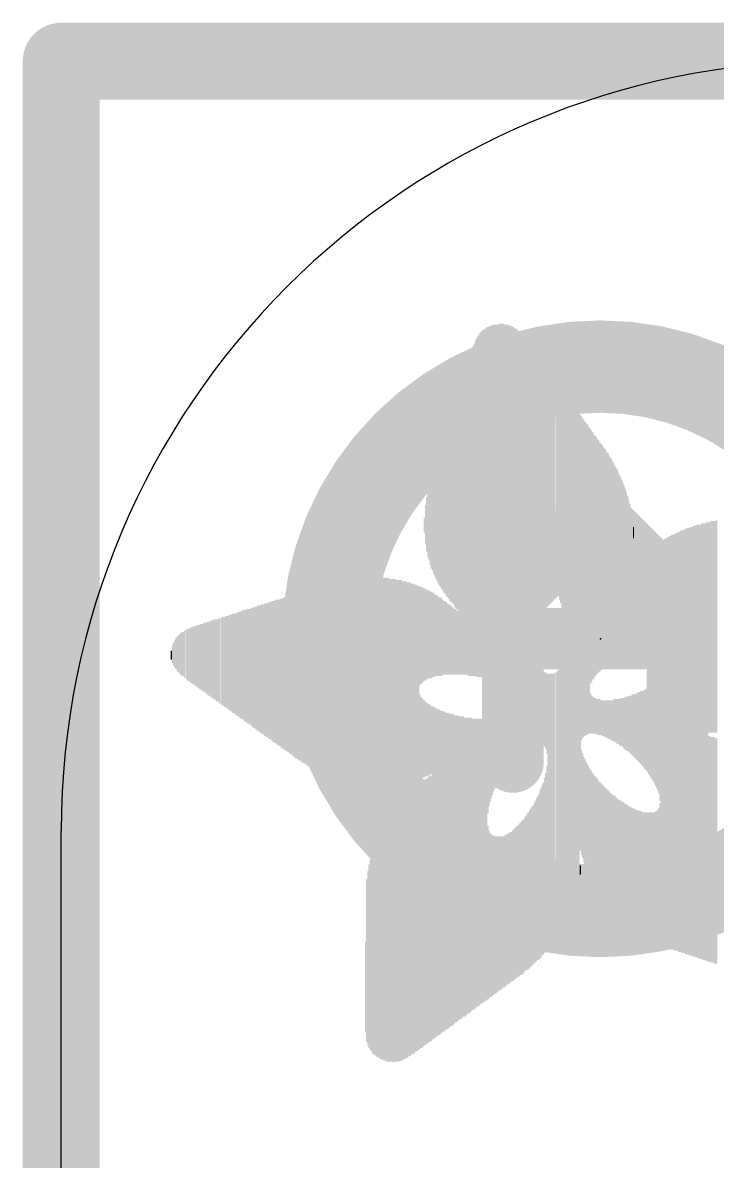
# Model space of a CAD drawing. Extents: x -0.1 to 10.3, y -0.1 to 15.4.
# Drawn here: x -0.127 to 2.163, y 11.612 to 15.367 of the extents above; entities that cross this region are included whole.
import ezdxf

# ---------------------------------------------------------------- set-up
doc = ezdxf.new("R2010")
doc.units = 0
for name, color, linetype in [('1', 12, 'CONTINUOUS'), ('16', 132, 'CONTINUOUS'), ('20', 53, 'CONTINUOUS'), ('21', 40, 'CONTINUOUS'), ('22', 6, 'CONTINUOUS'), ('24', 53, 'CONTINUOUS')]:
    doc.layers.add(name, color=color, linetype=linetype)

# ---------------------------------------------------------------- blocks, each defined once
blk = doc.blocks.new('RECT')
blk.add_solid([(-0.5, -0.5), (0.5, -0.5), (-0.5, 0.5), (0.5, 0.5)])

msp = doc.modelspace()

# ---------------------------------------------------------------- linework, layer by layer
at = {"layer": '1', "const_width": 0.254}
for points in [[(0, 0), (0, 15.24)], [(0, 15.24), (10.16, 15.24)]]:
    msp.add_lwpolyline(points, dxfattribs=at)
at = {"layer": '1', "const_width": 0.127}
for points in [[(0.0635, 15.24, 1), (-0.0635, 15.24)], [(0, 15.3035, 1), (0, 15.1765)]]:
    msp.add_lwpolyline(points, format="xyb", dxfattribs=at)
at = {"layer": '16', "const_width": 0.254}
for points in [[(0, 0), (0, 15.24)], [(0, 15.24), (10.16, 15.24)]]:
    msp.add_lwpolyline(points, dxfattribs=at)
at = {"layer": '16', "const_width": 0.127}
for points in [[(0.0635, 15.24, 1), (-0.0635, 15.24)], [(0, 15.3035, 1), (0, 15.1765)]]:
    msp.add_lwpolyline(points, format="xyb", dxfattribs=at)
at = {"layer": '20'}
msp.add_line((0, 0), (0, 12.7), dxfattribs=at)
msp.add_arc((2.54, 12.7), 2.54, 90, 180, dxfattribs=at)
at = {"layer": '22'}
for points, const_width in [([(1.778, 12.437, 1), (1.778, 14.233, 1), (1.778, 12.437)], 0.3048), ([(1.7968, 13.778, 1), (1.7249, 13.7062)], 0.1016), ([(1.7968, 13.7062, 1), (1.7249, 13.778)], 0.1016), ([(1.5405, 13.4709, 1), (1.4389, 13.4709)], 0.1016), ([(1.4538, 13.5068, 1), (1.5256, 13.435)], 0.1016), ([(2.0828, 13.4709, 1), (1.9812, 13.4709)], 0.1016), ([(1.9961, 13.435, 1), (2.0679, 13.5068)], 0.1016), ([(1.4897, 13.3861, 1), (1.4897, 13.2845)], 0.1016), ([(2.032, 13.2845, 1), (2.032, 13.3861)], 0.1016), ([(1.4389, 12.9286, 1), (1.5405, 12.9286)], 0.1016), ([(1.9812, 12.9286, 1), (2.0828, 12.9286)], 0.1016)]:
    msp.add_lwpolyline(points, format="xyb", dxfattribs=dict(at, const_width=const_width))
at = {"layer": '22', "const_width": 0.2032}
for points in [[(1.7608, 13.7421), (1.4897, 13.4709)], [(2.032, 13.4709), (1.7608, 13.7421)], [(1.4897, 13.4709), (1.4897, 12.9286)], [(2.032, 12.9286), (2.032, 13.4709)], [(2.032, 13.3353), (1.4897, 13.3353)]]:
    msp.add_lwpolyline(points, dxfattribs=at)
at = {"layer": '24'}
msp.add_point((1.778, 13.335), dxfattribs=at)

# ---------------------------------------------------------------- block references
at = {"layer": '21', "rotation": 90}
for p, xscale, yscale in [((1.3843, 13.7782), 1.1392, 0.0038), ((1.3881, 13.7782), 1.1468, 0.0038), ((1.3919, 13.7801), 1.1506, 0.0038), ((1.3957, 13.7801), 1.1506, 0.0038), ((1.3995, 13.782), 1.1545, 0.0038), ((1.4034, 13.782), 1.1621, 0.0039), ((1.4072, 13.782), 1.1621, 0.0038), ((1.411, 13.784), 1.1659, 0.0038), ((1.4148, 13.784), 1.1659, 0.0038), ((1.4186, 13.782), 1.1697, 0.0038), ((1.4224, 13.784), 1.1735, 0.0038), ((1.4262, 13.784), 1.1735, 0.0038), ((1.43, 13.782), 1.1773, 0.0038), ((1.4338, 13.782), 1.1773, 0.0038), ((1.4376, 13.7802), 1.1811, 0.0038), ((1.4415, 13.7802), 1.1811, 0.0039), ((1.4453, 13.782), 1.1849, 0.0038), ((1.4491, 13.7802), 1.1887, 0.0038), ((1.4529, 13.7802), 1.1887, 0.0038), ((1.4567, 13.7782), 1.1925, 0.0038), ((1.4605, 13.7782), 1.1925, 0.0038), ((1.4643, 13.7744), 1.1925, 0.0038), ((1.4681, 13.7744), 1.1925, 0.0038), ((1.4719, 13.7725), 1.1964, 0.0038), ((1.4757, 13.7725), 1.1964, 0.0038), ((1.4796, 13.7687), 1.1964, 0.0039), ((1.4834, 13.7668), 1.2002, 0.0038), ((1.4872, 13.7668), 1.2002, 0.0038), ((1.491, 13.763), 1.2002, 0.0038), ((1.4948, 13.7592), 1.2002, 0.0038), ((1.4986, 13.7573), 1.204, 0.0038), ((1.5024, 13.7535), 1.2039, 0.0038), ((1.5062, 13.7497), 1.2039, 0.0038), ((1.51, 13.7459), 1.2039, 0.0038), ((1.3653, 13.7649), 1.1049, 0.0039), ((1.3691, 13.7668), 1.1164, 0.0038), ((1.3729, 13.7706), 1.124, 0.0038), ((1.3767, 13.7725), 1.1278, 0.0038), ((1.3805, 13.7763), 1.1354, 0.0038), ((1.5138, 13.7401), 1.2078, 0.0038), ((1.5177, 13.6544), 1.3716, 0.0039), ((1.5215, 13.9116), 0.8496, 0.0038), ((1.5253, 13.9192), 0.8268, 0.0038), ((1.5291, 13.9211), 0.8078, 0.0038), ((1.5329, 13.923), 0.7963, 0.0038), ((1.5367, 13.9249), 0.7848, 0.0038), ((1.5405, 13.9249), 0.7696, 0.0038), ((1.35, 13.7439), 1.063, 0.0038), ((1.3538, 13.7497), 1.0745, 0.0038), ((1.3576, 13.7553), 1.0859, 0.0038), ((1.3614, 13.7591), 1.0935, 0.0038), ((1.5443, 13.9249), 0.762, 0.0038), ((1.5481, 13.9249), 0.7544, 0.0038), ((1.5519, 13.923), 0.743, 0.0038), ((1.5557, 13.923), 0.7354, 0.0039), ((1.5596, 13.9211), 0.7316, 0.0038), ((1.5634, 13.9173), 0.7239, 0.0038), ((1.5672, 13.9154), 0.7201, 0.0038), ((1.3386, 13.7268), 1.021, 0.0038), ((1.3424, 13.7306), 1.0364, 0.0038), ((1.3462, 13.7363), 1.0478, 0.0038), ((1.571, 13.9116), 0.7125, 0.0038), ((1.5748, 13.9097), 0.7087, 0.0038), ((1.5786, 13.9078), 0.7049, 0.0038), ((1.5824, 13.904), 0.6973, 0.0038), ((1.5862, 13.9002), 0.6973, 0.0038), ((1.59, 13.8944), 0.6934, 0.0038), ((1.5938, 13.8925), 0.6896, 0.0039), ((1.5977, 13.8887), 0.6896, 0.0038), ((1.3272, 13.7096), 0.9867, 0.0039), ((1.331, 13.7154), 0.9982, 0.0038), ((1.3348, 13.7211), 1.0096, 0.0038), ((1.6015, 13.883), 0.6858, 0.0038), ((1.6053, 13.8792), 0.6858, 0.0038), ((1.6091, 13.8735), 0.682, 0.0038), ((1.6129, 13.8678), 0.6858, 0.0038), ((1.6167, 13.864), 0.6858, 0.0038), ((1.6205, 13.8563), 0.6858, 0.0038), ((1.6243, 13.8506), 0.6896, 0.0038), ((1.3157, 13.6906), 0.9486, 0.0038), ((1.3195, 13.6982), 0.9639, 0.0038), ((1.3233, 13.704), 0.9753, 0.0038), ((1.6281, 13.8468), 0.6896, 0.0038), ((1.632, 13.8373), 0.6934, 0.0039), ((1.6358, 13.8316), 0.6972, 0.0038), ((1.6396, 13.8239), 0.6973, 0.0038), ((1.6434, 13.8163), 0.7049, 0.0038), ((1.6472, 13.8087), 0.7124, 0.0038), ((1.3043, 13.782), 0.6973, 0.0038), ((1.3081, 13.7858), 0.7125, 0.0038), ((1.3119, 13.6849), 0.9372, 0.0038), ((1.651, 13.7973), 0.7201, 0.0038), ((1.6548, 13.7878), 0.7315, 0.0038), ((1.6586, 13.7744), 0.743, 0.0038), ((1.6624, 13.7573), 0.7696, 0.0038), ((1.6662, 13.2677), 1.7412, 0.0038), ((1.6701, 13.2677), 1.726, 0.0039), ((1.6739, 13.2696), 1.7145, 0.0038), ((1.6777, 13.2715), 1.703, 0.0038), ((1.2929, 13.7726), 0.6477, 0.0038), ((1.2967, 13.7744), 0.6668, 0.0038), ((1.3005, 13.7782), 0.682, 0.0038), ((1.6815, 13.2715), 1.6878, 0.0038), ((1.6853, 13.2734), 1.6764, 0.0038), ((1.6891, 13.2753), 1.6574, 0.0038), ((1.6929, 13.2792), 1.6421, 0.0038), ((1.6967, 13.283), 1.6269, 0.0038), ((1.7005, 13.2848), 1.6078, 0.0038), ((1.7043, 13.2906), 1.5887, 0.0038), ((1.2776, 13.7573), 0.5791, 0.0038), ((1.2814, 13.7592), 0.5982, 0.0038), ((1.2852, 13.763), 0.6134, 0.0038), ((1.2891, 13.7668), 0.6286, 0.0039), ((1.7082, 13.2963), 1.5621, 0.0039), ((1.712, 13.3553), 1.4364, 0.0038), ((1.7158, 13.5344), 1.0706, 0.0038), ((1.7196, 13.5344), 1.0554, 0.0038), ((1.7234, 13.5344), 1.0478, 0.0038), ((1.7272, 13.5325), 1.0363, 0.0038), ((1.731, 13.5325), 1.0287, 0.0038), ((1.2662, 13.7477), 0.5295, 0.0038), ((1.27, 13.7497), 0.5487, 0.0038), ((1.2738, 13.7535), 0.5639, 0.0038), ((1.7348, 13.5305), 1.0249, 0.0038), ((1.7386, 13.5287), 1.0135, 0.0038), ((1.7424, 13.5267), 1.0097, 0.0038), ((1.7463, 13.6068), 0.842, 0.0039), ((1.7501, 13.6068), 0.8268, 0.0038), ((1.7539, 13.6087), 0.8154, 0.0038), ((1.7577, 13.6067), 0.8039, 0.0038), ((1.2548, 13.7363), 0.4762, 0.0038), ((1.2586, 13.7401), 0.4915, 0.0038), ((1.2624, 13.7421), 0.5105, 0.0038), ((1.7615, 13.6087), 0.7925, 0.0038), ((1.7653, 13.6087), 0.7848, 0.0038), ((1.7691, 13.6068), 0.7734, 0.0038), ((1.7729, 13.6068), 0.7658, 0.0038), ((1.7767, 13.6049), 0.7544, 0.0038), ((1.7805, 13.6049), 0.7468, 0.0038), ((1.7844, 13.6049), 0.7391, 0.0039), ((1.2433, 13.7287), 0.423, 0.0038), ((1.2471, 13.7306), 0.442, 0.0038), ((1.251, 13.7344), 0.4572, 0.0039), ((1.7882, 13.6029), 0.7277, 0.0038), ((1.792, 13.6029), 0.7201, 0.0038), ((1.7958, 13.6029), 0.7125, 0.0038), ((1.7996, 13.6011), 0.7011, 0.0038), ((1.8034, 13.6011), 0.6934, 0.0038), ((1.8072, 13.5973), 0.6858, 0.0038), ((1.811, 13.5953), 0.6743, 0.0038), ((1.2319, 13.7211), 0.362, 0.0038), ((1.2357, 13.7249), 0.3848, 0.0038), ((1.2395, 13.7268), 0.4038, 0.0038), ((1.8148, 13.5953), 0.6667, 0.0038), ((1.8186, 13.5935), 0.6553, 0.0038), ((1.8225, 13.5897), 0.6477, 0.0039), ((1.8263, 13.5877), 0.6363, 0.0038), ((1.8301, 13.5858), 0.6248, 0.0038), ((1.2205, 13.7173), 0.301, 0.0038), ((1.2243, 13.7192), 0.32, 0.0038), ((1.2281, 13.7192), 0.3429, 0.0038), ((1.8339, 13.5839), 0.621, 0.0038), ((1.8377, 13.5801), 0.6058, 0.0038), ((1.8415, 13.5763), 0.5982, 0.0038), ((1.8453, 13.5744), 0.5868, 0.0038), ((1.8491, 13.6887), 0.3429, 0.0038), ((1.209, 13.7134), 0.2171, 0.0038), ((1.2128, 13.7172), 0.2477, 0.0039), ((1.2167, 13.7172), 0.2781, 0.0038), ((1.8529, 13.6887), 0.32, 0.0038), ((1.8567, 13.6906), 0.301, 0.0038), ((1.8606, 13.6887), 0.282, 0.0039), ((1.2052, 13.7134), 0.1791, 0.0038), ((1.8644, 13.6887), 0.259, 0.0038), ((1.8682, 13.6887), 0.2362, 0.0038), ((1.872, 13.6887), 0.2134, 0.0038), ((1.2014, 13.7116), 0.1295, 0.0038), ((1.8758, 13.6887), 0.1828, 0.0038), ((1.8796, 13.6868), 0.1486, 0.0038), ((1.1976, 13.7096), 0.0495, 0.0038), ((1.8834, 13.6867), 0.1105, 0.0038), ((2.0853, 12.9972), 1.4211, 0.0038), ((2.0892, 12.9972), 1.4211, 0.0039), ((2.093, 12.9953), 1.4249, 0.0038), ((2.0968, 12.9972), 1.4288, 0.0038), ((2.1006, 12.9972), 1.4288, 0.0038), ((2.1044, 13.3687), 0.6858, 0.0038), ((2.1082, 13.3687), 0.6858, 0.0038), ((2.112, 13.3706), 0.6896, 0.0038), ((2.1158, 13.3706), 0.6896, 0.0038), ((2.1196, 13.3706), 0.6896, 0.0038), ((2.1234, 13.3706), 0.6896, 0.0038), ((2.1273, 13.3725), 0.6934, 0.0039), ((2.1311, 13.3725), 0.6934, 0.0038), ((2.1349, 13.3725), 0.6934, 0.0038), ((2.1387, 13.3725), 0.6934, 0.0038), ((2.1425, 13.3744), 0.6972, 0.0038), ((2.1463, 13.3744), 0.6972, 0.0038), ((2.1501, 13.3744), 0.6972, 0.0038), ((2.1539, 13.3744), 0.6972, 0.0038), ((2.1577, 13.3744), 0.6972, 0.0038), ((2.1615, 13.3763), 0.701, 0.0038), ((1.8872, 13.6849), 0.0381, 0.0038), ((1.9977, 13.5001), 0.339, 0.0038), ((2.0015, 13.5001), 0.339, 0.0038), ((2.0053, 13.5021), 0.3429, 0.0038), ((2.0091, 13.5021), 0.3429, 0.0038), ((2.013, 13.504), 0.3467, 0.0039), ((2.0168, 13.504), 0.3467, 0.0038), ((2.0206, 13.5059), 0.3505, 0.0038), ((2.0244, 13.5039), 0.3544, 0.0038), ((2.0282, 13.5058), 0.3582, 0.0038), ((2.032, 13.5058), 0.3582, 0.0038), ((2.0358, 13.5058), 0.3658, 0.0038), ((2.0396, 13.5058), 0.3658, 0.0038), ((2.0434, 13.5058), 0.3734, 0.0038), ((2.0472, 13.5039), 0.3772, 0.0038), ((2.0511, 13.5001), 0.3848, 0.0039), ((2.0549, 12.9972), 1.3983, 0.0038), ((2.0587, 12.9953), 1.4021, 0.0038), ((2.0625, 12.9972), 1.4059, 0.0038), ((2.0663, 12.9972), 1.4059, 0.0038), ((2.0701, 12.9953), 1.4097, 0.0038), ((2.0739, 12.9972), 1.4135, 0.0038), ((2.0777, 12.9972), 1.4135, 0.0038), ((2.0815, 12.9953), 1.4173, 0.0038), ((1.9482, 13.4792), 0.3125, 0.0038), ((1.952, 13.483), 0.3125, 0.0038), ((1.9558, 13.483), 0.3125, 0.0038), ((1.9596, 13.4848), 0.3163, 0.0038), ((1.9634, 13.4868), 0.3201, 0.0038), ((1.9672, 13.4886), 0.3239, 0.0038), ((1.971, 13.4886), 0.3239, 0.0038), ((1.9748, 13.4925), 0.3238, 0.0039), ((1.9787, 13.4944), 0.3276, 0.0038), ((1.9825, 13.4944), 0.3276, 0.0038), ((1.9863, 13.4963), 0.3314, 0.0038), ((1.9901, 13.4982), 0.3352, 0.0038), ((1.9939, 13.4982), 0.3352, 0.0038), ((1.9101, 13.4544), 0.2858, 0.0038), ((1.9139, 13.4582), 0.2858, 0.0038), ((1.9177, 13.4601), 0.2896, 0.0038), ((1.9215, 13.462), 0.2934, 0.0038), ((1.9253, 13.4658), 0.2934, 0.0038), ((1.9291, 13.4677), 0.2972, 0.0038), ((1.9329, 13.4696), 0.301, 0.0038), ((1.9368, 13.4734), 0.301, 0.0039), ((1.9406, 13.4753), 0.3048, 0.0038), ((1.9444, 13.4772), 0.3086, 0.0038), ((1.8796, 13.4297), 0.2591, 0.0038), ((1.8834, 13.4316), 0.2629, 0.0038), ((1.8872, 13.4373), 0.2667, 0.0038), ((1.891, 13.4392), 0.2705, 0.0038), ((1.8948, 13.443), 0.2705, 0.0038), ((1.8987, 13.4467), 0.2781, 0.0039), ((1.9025, 13.4487), 0.2819, 0.0038), ((1.9063, 13.4525), 0.2819, 0.0038), ((0.889, 13.2011), 0.6401, 0.0038), ((0.8928, 13.1992), 0.6439, 0.0038), ((0.8966, 13.1992), 0.6439, 0.0038), ((0.9004, 13.1992), 0.6439, 0.0038), ((0.9042, 13.1992), 0.6515, 0.0038), ((0.9081, 13.1992), 0.6515, 0.0039), ((0.9119, 13.1992), 0.6515, 0.0038), ((0.9157, 13.1972), 0.6554, 0.0038), ((0.9195, 13.1972), 0.6554, 0.0038), ((0.9233, 13.1991), 0.6592, 0.0038), ((0.9271, 13.1972), 0.663, 0.0038), ((0.9309, 13.1972), 0.663, 0.0038), ((0.9347, 13.1972), 0.663, 0.0038), ((0.9385, 13.1953), 0.6668, 0.0038), ((0.9423, 13.1972), 0.6706, 0.0038), ((0.9462, 13.1972), 0.6706, 0.0039), ((0.95, 13.1972), 0.6706, 0.0038), ((0.9538, 13.1953), 0.6744, 0.0038), ((0.9576, 13.1953), 0.6744, 0.0038), ((0.9614, 13.1953), 0.6744, 0.0038), ((0.9652, 13.1953), 0.6744, 0.0038), ((0.969, 13.1934), 0.6782, 0.0038), ((0.9728, 13.1953), 0.682, 0.0038), ((0.9766, 13.1953), 0.682, 0.0038), ((0.9804, 13.1953), 0.682, 0.0038), ((0.9843, 13.1953), 0.682, 0.0039), ((0.9881, 13.1934), 0.6858, 0.0038), ((0.9919, 13.1934), 0.6858, 0.0038), ((0.9957, 13.1934), 0.6858, 0.0038), ((0.9995, 13.1934), 0.6858, 0.0038), ((1.0033, 13.1934), 0.6858, 0.0038), ((1.0071, 13.1934), 0.6858, 0.0038), ((1.0109, 13.1934), 0.6858, 0.0038), ((1.0147, 13.1915), 0.6896, 0.0038), ((1.0185, 13.1915), 0.6896, 0.0038), ((1.0224, 13.1915), 0.6896, 0.0039), ((1.0262, 13.1915), 0.6896, 0.0038), ((1.03, 13.1915), 0.6896, 0.0038), ((1.0338, 13.1915), 0.6896, 0.0038), ((1.0376, 13.1915), 0.6896, 0.0038), ((1.0414, 13.1915), 0.6896, 0.0038), ((1.0452, 13.1915), 0.6896, 0.0038), ((1.049, 13.1915), 0.6896, 0.0038), ((1.0528, 13.1915), 0.6896, 0.0038), ((1.0566, 13.1915), 0.6896, 0.0038), ((1.0605, 13.1915), 0.6896, 0.0039), ((1.0643, 13.1915), 0.6896, 0.0038), ((1.0681, 13.1915), 0.6896, 0.0038), ((1.0719, 13.1915), 0.6896, 0.0038), ((1.0757, 13.1915), 0.6896, 0.0038), ((1.0795, 13.1915), 0.6896, 0.0038), ((1.0833, 13.1896), 0.6858, 0.0038), ((1.0871, 13.1915), 0.682, 0.0038), ((1.0909, 13.1915), 0.682, 0.0038), ((1.0947, 13.1915), 0.682, 0.0038), ((1.0986, 13.1915), 0.682, 0.0039), ((1.1024, 13.1915), 0.682, 0.0038), ((1.1062, 13.1896), 0.6782, 0.0038), ((1.11, 13.1896), 0.6782, 0.0038), ((1.1138, 13.1915), 0.6744, 0.0038), ((1.1176, 13.1915), 0.6744, 0.0038), ((1.1214, 13.1915), 0.6744, 0.0038), ((1.1252, 13.1896), 0.6706, 0.0038), ((1.129, 13.1896), 0.6706, 0.0038), ((1.1328, 13.1915), 0.6668, 0.0038), ((1.1367, 13.1915), 0.6668, 0.0039), ((1.1405, 13.1896), 0.663, 0.0038), ((1.1443, 13.1915), 0.6592, 0.0038), ((1.1481, 13.1915), 0.6592, 0.0038), ((1.1519, 13.1915), 0.6592, 0.0038), ((1.8529, 13.403), 0.2363, 0.0038), ((1.8567, 13.4068), 0.2363, 0.0038), ((1.8606, 13.4106), 0.2439, 0.0039), ((1.8644, 13.4144), 0.2438, 0.0038), ((1.8682, 13.4182), 0.2514, 0.0038), ((1.872, 13.422), 0.2514, 0.0038), ((1.8758, 13.4258), 0.259, 0.0038), ((0.7671, 13.2144), 0.5373, 0.0038), ((0.7709, 13.2125), 0.5411, 0.0038), ((0.7747, 13.2125), 0.5411, 0.0038), ((0.7785, 13.2125), 0.5487, 0.0038), ((0.7823, 13.2106), 0.5525, 0.0038), ((0.7861, 13.2106), 0.5525, 0.0038), ((0.7899, 13.2106), 0.5601, 0.0038), ((0.7938, 13.2087), 0.5639, 0.0039), ((0.7976, 13.2087), 0.5639, 0.0038), ((0.8014, 13.2087), 0.5715, 0.0038), ((0.8052, 13.2087), 0.5715, 0.0038), ((0.809, 13.2068), 0.5753, 0.0038), ((0.8128, 13.2068), 0.5829, 0.0038), ((0.8166, 13.2068), 0.5829, 0.0038), ((0.8204, 13.2049), 0.5867, 0.0038), ((0.8242, 13.2049), 0.5867, 0.0038), ((0.828, 13.2048), 0.5944, 0.0038), ((0.8319, 13.2048), 0.5944, 0.0039), ((0.8357, 13.2029), 0.5982, 0.0038), ((0.8395, 13.2048), 0.602, 0.0038), ((0.8433, 13.2029), 0.6058, 0.0038), ((0.8471, 13.2029), 0.6058, 0.0038), ((0.8509, 13.2029), 0.6134, 0.0038), ((0.8547, 13.2029), 0.6134, 0.0038), ((0.8585, 13.201), 0.6172, 0.0038), ((0.8623, 13.2029), 0.621, 0.0038), ((0.8661, 13.201), 0.6248, 0.0038), ((0.87, 13.201), 0.6248, 0.0039), ((0.8738, 13.201), 0.6324, 0.0038), ((0.8776, 13.201), 0.6324, 0.0038), ((0.8814, 13.201), 0.6324, 0.0038), ((0.8852, 13.1991), 0.6362, 0.0038), ((1.1557, 13.1896), 0.6553, 0.0038), ((1.1595, 13.1915), 0.6515, 0.0038), ((1.1633, 13.1915), 0.6515, 0.0038), ((1.1671, 13.1896), 0.6477, 0.0038), ((1.1709, 13.1915), 0.6439, 0.0038), ((1.1747, 13.1896), 0.6401, 0.0039), ((1.1786, 13.1896), 0.6401, 0.0038), ((1.1824, 13.3458), 0.3276, 0.0038), ((1.1862, 13.3458), 0.32, 0.0038), ((1.19, 13.3477), 0.3162, 0.0038), ((1.1938, 13.3477), 0.3086, 0.0038), ((1.1976, 13.3496), 0.3048, 0.0038), ((1.2014, 13.3477), 0.301, 0.0038), ((1.2052, 13.3496), 0.2972, 0.0038), ((1.209, 13.3477), 0.2934, 0.0038), ((1.2128, 13.3496), 0.2896, 0.0039), ((1.2167, 13.3477), 0.2858, 0.0038), ((1.2205, 13.3477), 0.2858, 0.0038), ((1.2243, 13.3477), 0.2782, 0.0038), ((1.2281, 13.3477), 0.2782, 0.0038), ((1.2319, 13.3458), 0.2744, 0.0038), ((1.8491, 13.3991), 0.2286, 0.0038), ((0.649, 13.2373), 0.4153, 0.0038), ((0.6528, 13.2373), 0.4153, 0.0038), ((0.6566, 13.2354), 0.4191, 0.0038), ((0.6604, 13.2353), 0.4268, 0.0038), ((0.6642, 13.2353), 0.4268, 0.0038), ((0.668, 13.2334), 0.4306, 0.0038), ((0.6718, 13.2334), 0.4382, 0.0038), ((0.6756, 13.2315), 0.442, 0.0038), ((0.6794, 13.2315), 0.442, 0.0039), ((0.6833, 13.2315), 0.4496, 0.0038), ((0.6871, 13.2296), 0.4534, 0.0038), ((0.6909, 13.2296), 0.4534, 0.0038), ((0.6947, 13.2296), 0.461, 0.0038), ((0.6985, 13.2277), 0.4648, 0.0038), ((0.7023, 13.2258), 0.4686, 0.0038), ((0.7061, 13.2277), 0.4724, 0.0038), ((0.7099, 13.2258), 0.4762, 0.0038), ((0.7137, 13.2239), 0.4801, 0.0038), ((0.7176, 13.2239), 0.4801, 0.0039), ((0.7214, 13.2239), 0.4877, 0.0038), ((0.7252, 13.222), 0.4915, 0.0038), ((0.729, 13.2201), 0.4953, 0.0038), ((0.7328, 13.222), 0.4991, 0.0038), ((0.7366, 13.2201), 0.5029, 0.0038), ((0.7404, 13.2182), 0.5067, 0.0038), ((0.7442, 13.2201), 0.5105, 0.0038), ((0.748, 13.2182), 0.5143, 0.0038), ((0.7518, 13.2163), 0.5181, 0.0038), ((0.7557, 13.2163), 0.5257, 0.0039), ((0.7595, 13.2163), 0.5257, 0.0038), ((0.7633, 13.2144), 0.5295, 0.0038), ((1.2357, 13.3458), 0.2667, 0.0038), ((1.2395, 13.3458), 0.2667, 0.0038), ((1.2433, 13.3438), 0.2629, 0.0038), ((1.2471, 13.342), 0.2591, 0.0038), ((1.251, 13.342), 0.2591, 0.0039), ((1.2548, 13.3401), 0.2553, 0.0038), ((1.2586, 13.3401), 0.2476, 0.0038), ((1.2624, 13.3382), 0.2438, 0.0038), ((1.2662, 13.3382), 0.2438, 0.0038), ((1.27, 13.3363), 0.24, 0.0038), ((1.2738, 13.3344), 0.2362, 0.0038), ((1.2776, 13.3325), 0.2324, 0.0038), ((1.2814, 13.3325), 0.2324, 0.0038), ((1.2852, 13.3306), 0.2286, 0.0038), ((0.5309, 13.262), 0.2896, 0.0038), ((0.5347, 13.2601), 0.2934, 0.0038), ((0.5385, 13.2582), 0.2972, 0.0038), ((0.5423, 13.2601), 0.301, 0.0038), ((0.5461, 13.2582), 0.3048, 0.0038), ((0.5499, 13.2563), 0.3086, 0.0038), ((0.5537, 13.2563), 0.3163, 0.0038), ((0.5575, 13.2563), 0.3163, 0.0038), ((0.5613, 13.2544), 0.3201, 0.0038), ((0.5652, 13.2544), 0.3277, 0.0039), ((0.569, 13.2544), 0.3277, 0.0038), ((0.5728, 13.2525), 0.3315, 0.0038), ((0.5766, 13.2525), 0.3391, 0.0038), ((0.5804, 13.2506), 0.3429, 0.0038), ((0.5842, 13.2506), 0.3429, 0.0038), ((0.588, 13.2506), 0.3505, 0.0038), ((0.5918, 13.2487), 0.3543, 0.0038), ((0.5956, 13.2487), 0.3543, 0.0038), ((0.5994, 13.2487), 0.3619, 0.0038), ((0.6033, 13.2468), 0.3657, 0.0039), ((0.6071, 13.2448), 0.3696, 0.0038), ((0.6109, 13.2467), 0.3734, 0.0038), ((0.6147, 13.2448), 0.3772, 0.0038), ((0.6185, 13.2429), 0.381, 0.0038), ((0.6223, 13.2429), 0.381, 0.0038), ((0.6261, 13.2429), 0.3886, 0.0038), ((0.6299, 13.241), 0.3924, 0.0038), ((0.6337, 13.2391), 0.3962, 0.0038), ((0.6375, 13.241), 0.4, 0.0038), ((0.6413, 13.2391), 0.4038, 0.0039), ((0.6452, 13.2372), 0.4076, 0.0038), ((1.2891, 13.3287), 0.2247, 0.0039), ((1.2929, 13.3268), 0.2209, 0.0038), ((1.2967, 13.3249), 0.2171, 0.0038), ((1.3005, 13.3249), 0.2171, 0.0038), ((1.3043, 13.323), 0.2133, 0.0038), ((1.3081, 13.3211), 0.2095, 0.0038), ((0.428, 13.2811), 0.1829, 0.0038), ((0.4318, 13.2792), 0.1867, 0.0038), ((0.4356, 13.2811), 0.1905, 0.0038), ((0.4394, 13.2792), 0.1943, 0.0038), ((0.4432, 13.2773), 0.1981, 0.0038), ((0.447, 13.2792), 0.2019, 0.0038), ((0.4509, 13.2772), 0.2058, 0.0039), ((0.4547, 13.2753), 0.2096, 0.0038), ((0.4585, 13.2753), 0.2172, 0.0038), ((0.4623, 13.2753), 0.2172, 0.0038), ((0.4661, 13.2734), 0.221, 0.0038), ((0.4699, 13.2734), 0.2286, 0.0038), ((0.4737, 13.2734), 0.2286, 0.0038), ((0.4775, 13.2715), 0.2324, 0.0038), ((0.4813, 13.2715), 0.24, 0.0038), ((0.4851, 13.2696), 0.2438, 0.0038), ((0.4889, 13.2696), 0.2438, 0.0039), ((0.4928, 13.2696), 0.2514, 0.0038), ((0.4966, 13.2677), 0.2552, 0.0038), ((0.5004, 13.2658), 0.2591, 0.0038), ((0.5042, 13.2677), 0.2629, 0.0038), ((0.508, 13.2658), 0.2667, 0.0038), ((0.5118, 13.2639), 0.2705, 0.0038), ((0.5156, 13.2639), 0.2705, 0.0038), ((0.5194, 13.2639), 0.2781, 0.0038), ((0.5232, 13.262), 0.2819, 0.0038), ((0.5271, 13.2601), 0.2857, 0.0039), ((1.5215, 13.1801), 0.4153, 0.0038), ((0.3785, 13.2868), 0.1029, 0.0038), ((0.3823, 13.2849), 0.1143, 0.0038), ((0.3861, 13.2849), 0.1219, 0.0038), ((0.3899, 13.2849), 0.1295, 0.0038), ((0.3937, 13.2849), 0.1371, 0.0038), ((0.3975, 13.2848), 0.1448, 0.0038), ((0.4013, 13.2848), 0.1448, 0.0038), ((0.4051, 13.2848), 0.1524, 0.0038), ((0.4089, 13.2848), 0.16, 0.0038), ((0.4128, 13.2829), 0.1638, 0.0039), ((0.4166, 13.283), 0.1715, 0.0038), ((0.4204, 13.283), 0.1715, 0.0038), ((0.4242, 13.2811), 0.1753, 0.0038), ((1.5253, 13.1705), 0.3886, 0.0038), ((1.5291, 13.161), 0.3696, 0.0038), ((0.3632, 13.2811), 0.0305, 0.0038), ((0.367, 13.2849), 0.0609, 0.0038), ((0.3708, 13.2848), 0.0762, 0.0038), ((0.3747, 13.2849), 0.0915, 0.0039), ((1.5329, 13.1553), 0.3506, 0.0038), ((1.5367, 13.1515), 0.3353, 0.0038), ((1.5405, 13.1458), 0.3239, 0.0038), ((1.5443, 13.142), 0.3086, 0.0038), ((1.6624, 12.8467), 0.9144, 0.0038), ((1.5481, 13.1382), 0.3009, 0.0038), ((1.5519, 13.1363), 0.2895, 0.0038), ((1.5557, 13.1325), 0.2819, 0.0039), ((1.5596, 13.1287), 0.2743, 0.0038), ((1.5634, 13.1249), 0.2667, 0.0038), ((1.6548, 12.8201), 0.8839, 0.0038), ((1.6586, 12.8296), 0.8953, 0.0038), ((2.0396, 12.7801), 0.9563, 0.0038), ((2.0434, 12.7839), 0.9639, 0.0038), ((2.0472, 12.7838), 0.9716, 0.0038), ((2.0511, 12.7895), 0.983, 0.0039), ((1.5672, 13.123), 0.2629, 0.0038), ((1.571, 13.1191), 0.2552, 0.0038), ((1.5748, 13.1172), 0.2514, 0.0038), ((1.5786, 13.1153), 0.2476, 0.0038), ((1.5824, 13.1115), 0.2476, 0.0038), ((1.5862, 13.1096), 0.2438, 0.0038), ((1.59, 13.1058), 0.2439, 0.0038), ((1.5938, 13.102), 0.2439, 0.0039), ((1.5977, 13.0982), 0.2515, 0.0038), ((1.6015, 13.0887), 0.2629, 0.0038), ((1.6053, 12.7648), 0.9106, 0.0038), ((1.6091, 12.7667), 0.9068, 0.0038), ((1.6129, 12.7686), 0.903, 0.0038), ((1.6167, 12.7724), 0.8954, 0.0038), ((1.6205, 12.7743), 0.8916, 0.0038), ((1.6243, 12.7762), 0.8878, 0.0038), ((1.6281, 12.78), 0.8878, 0.0038), ((1.632, 12.7839), 0.8801, 0.0039), ((1.6358, 12.7877), 0.8801, 0.0038), ((1.6396, 12.7915), 0.8801, 0.0038), ((1.6434, 12.7991), 0.8801, 0.0038), ((1.6472, 12.8048), 0.8839, 0.0038), ((1.651, 12.8124), 0.884, 0.0038), ((2.0053, 12.7667), 0.9068, 0.0038), ((2.0091, 12.7686), 0.9106, 0.0038), ((2.013, 12.7686), 0.9182, 0.0039), ((2.0168, 12.7705), 0.922, 0.0038), ((2.0206, 12.7724), 0.9258, 0.0038), ((2.0244, 12.7724), 0.9334, 0.0038), ((2.0282, 12.7743), 0.9372, 0.0038), ((2.032, 12.7762), 0.941, 0.0038), ((2.0358, 12.7782), 0.9525, 0.0038), ((1.9482, 13.0277), 0.3086, 0.0038), ((1.952, 13.0239), 0.3163, 0.0038), ((1.9558, 13.022), 0.3277, 0.0038), ((1.9596, 13.0182), 0.3353, 0.0038), ((1.9634, 13.0163), 0.3467, 0.0038), ((1.9672, 13.0144), 0.3581, 0.0038), ((1.971, 13.0086), 0.3696, 0.0038), ((1.9748, 12.9991), 0.3962, 0.0039), ((1.9787, 12.7629), 0.8763, 0.0038), ((1.9825, 12.761), 0.8801, 0.0038), ((1.9863, 12.7629), 0.8839, 0.0038), ((1.9901, 12.7648), 0.8877, 0.0038), ((1.9939, 12.7648), 0.8953, 0.0038), ((1.9977, 12.7648), 0.8953, 0.0038), ((2.0015, 12.7648), 0.903, 0.0038), ((1.1824, 13.0125), 0.2781, 0.0038), ((1.1862, 13.0087), 0.2705, 0.0038), ((1.7463, 13.0886), 0.1334, 0.0039), ((1.7501, 13.0848), 0.1258, 0.0038), ((1.7539, 13.0829), 0.122, 0.0038), ((1.8606, 13.0563), 0.1753, 0.0039), ((1.8644, 13.0544), 0.1791, 0.0038), ((1.8682, 13.0544), 0.1791, 0.0038), ((1.872, 13.0544), 0.1867, 0.0038), ((1.8758, 13.0525), 0.1905, 0.0038), ((1.8796, 13.0506), 0.1943, 0.0038), ((1.8834, 13.0506), 0.2019, 0.0038), ((1.8872, 13.0486), 0.2058, 0.0038), ((1.891, 13.0467), 0.2096, 0.0038), ((1.8948, 13.0467), 0.2172, 0.0038), ((1.8987, 13.0448), 0.221, 0.0039), ((1.9025, 13.0448), 0.2286, 0.0038), ((1.9063, 13.0429), 0.2324, 0.0038), ((1.9101, 13.0429), 0.24, 0.0038), ((1.9139, 13.041), 0.2438, 0.0038), ((1.9177, 13.0391), 0.2476, 0.0038), ((1.9215, 13.0372), 0.2591, 0.0038), ((1.9253, 13.0353), 0.2629, 0.0038), ((1.9291, 13.0353), 0.2705, 0.0038), ((1.9329, 13.0334), 0.2743, 0.0038), ((1.9368, 13.0315), 0.2857, 0.0039), ((1.9406, 13.0315), 0.2934, 0.0038), ((1.9444, 13.0277), 0.301, 0.0038), ((1.19, 13.0087), 0.2629, 0.0038), ((1.1938, 13.0067), 0.259, 0.0038), ((1.1976, 13.0048), 0.2552, 0.0038), ((1.2014, 13.0048), 0.2476, 0.0038), ((1.2052, 13.0029), 0.2438, 0.0038), ((1.209, 13.001), 0.24, 0.0038), ((1.2128, 13.0029), 0.2362, 0.0039), ((1.2167, 13.001), 0.2324, 0.0038), ((1.2205, 13.001), 0.2248, 0.0038), ((1.2243, 12.5629), 1.1011, 0.0038), ((1.2281, 12.5629), 1.0935, 0.0038), ((1.2319, 12.5629), 1.0935, 0.0038), ((1.5138, 13.0372), 0.1448, 0.0038), ((1.7577, 13.081), 0.1182, 0.0038), ((1.7615, 13.081), 0.1182, 0.0038), ((1.7653, 13.0791), 0.1143, 0.0038), ((1.7691, 13.0772), 0.1181, 0.0038), ((1.7729, 13.0772), 0.1181, 0.0038), ((1.7767, 13.0772), 0.1181, 0.0038), ((1.7805, 13.0753), 0.1143, 0.0038), ((1.7844, 13.0734), 0.1181, 0.0039), ((1.7882, 13.0734), 0.1181, 0.0038), ((1.792, 13.0715), 0.1219, 0.0038), ((1.7958, 13.0715), 0.1219, 0.0038), ((1.7996, 13.0696), 0.1257, 0.0038), ((1.8034, 13.0696), 0.1257, 0.0038), ((1.8072, 13.0677), 0.1295, 0.0038), ((1.811, 13.0677), 0.1295, 0.0038), ((1.8148, 13.0658), 0.1333, 0.0038), ((1.8186, 13.0658), 0.1333, 0.0038), ((1.8225, 13.0658), 0.1409, 0.0039), ((1.8263, 13.0658), 0.1409, 0.0038), ((1.8301, 13.0639), 0.1447, 0.0038), ((1.8339, 13.062), 0.1485, 0.0038), ((1.8377, 13.062), 0.1485, 0.0038), ((1.8415, 13.06), 0.1524, 0.0038), ((1.8453, 13.0601), 0.1601, 0.0038), ((1.8491, 13.0601), 0.1601, 0.0038), ((1.8529, 13.0582), 0.1639, 0.0038), ((1.8567, 13.0563), 0.1677, 0.0038), ((1.2357, 12.5629), 1.0859, 0.0038), ((1.2395, 12.5648), 1.0821, 0.0038), ((1.2433, 12.5648), 1.0745, 0.0038), ((1.2471, 12.5648), 1.0745, 0.0038), ((1.251, 12.5647), 1.0668, 0.0039), ((1.2548, 12.5667), 1.0629, 0.0038), ((1.2586, 12.5686), 1.0591, 0.0038), ((1.2624, 12.5667), 1.0553, 0.0038), ((1.2662, 12.5686), 1.0515, 0.0038), ((1.27, 12.5686), 1.0439, 0.0038), ((1.2738, 12.5686), 1.0439, 0.0038), ((1.2776, 12.5705), 1.0401, 0.0038), ((1.2814, 12.5705), 1.0325, 0.0038), ((1.2852, 12.5724), 1.0287, 0.0038), ((1.2891, 12.5724), 1.0287, 0.0039), ((1.2929, 12.5743), 1.0249, 0.0038), ((1.2967, 12.5743), 1.0173, 0.0038), ((1.3005, 12.5762), 1.0135, 0.0038), ((1.3043, 12.5762), 1.0135, 0.0038), ((1.3081, 12.5781), 1.0096, 0.0038), ((1.3119, 12.5781), 1.002, 0.0038), ((1.3157, 12.58), 0.9982, 0.0038), ((1.3195, 12.58), 0.9982, 0.0038), ((1.3233, 12.5819), 0.9944, 0.0038), ((1.3272, 12.5838), 0.9906, 0.0039), ((1.331, 12.5819), 0.9868, 0.0038), ((1.3348, 12.5838), 0.983, 0.0038), ((1.3386, 12.5857), 0.9792, 0.0038), ((1.3424, 12.5876), 0.9754, 0.0038), ((1.3462, 12.5876), 0.9754, 0.0038), ((1.35, 12.5895), 0.9716, 0.0038), ((1.3538, 12.5914), 0.9678, 0.0038), ((1.3576, 12.5915), 0.9601, 0.0038), ((1.3614, 12.5915), 0.9601, 0.0038), ((1.3653, 12.5934), 0.9563, 0.0039), ((1.3691, 12.5953), 0.9525, 0.0038), ((1.3729, 12.5972), 0.9487, 0.0038), ((1.3767, 12.5972), 0.9487, 0.0038), ((1.3805, 12.5991), 0.9449, 0.0038), ((1.3843, 12.601), 0.9411, 0.0038), ((1.3881, 12.6029), 0.9373, 0.0038), ((1.3919, 12.6029), 0.9373, 0.0038), ((1.3957, 12.6048), 0.9335, 0.0038), ((1.3995, 12.6067), 0.9297, 0.0038), ((1.4034, 12.6067), 0.9297, 0.0039), ((1.4072, 12.9153), 0.3124, 0.0038), ((1.411, 12.9267), 0.2896, 0.0038), ((1.4148, 12.9344), 0.2743, 0.0038), ((1.4186, 12.9401), 0.2629, 0.0038), ((1.4224, 12.9458), 0.2515, 0.0038), ((1.4262, 12.9515), 0.2401, 0.0038), ((1.43, 12.9553), 0.2324, 0.0038), ((1.4338, 12.961), 0.221, 0.0038), ((1.4376, 12.9648), 0.2134, 0.0038), ((1.4415, 12.9705), 0.2096, 0.0039), ((1.4453, 12.9744), 0.2019, 0.0038), ((1.4491, 12.9782), 0.1943, 0.0038), ((1.4529, 12.9801), 0.1905, 0.0038), ((1.4567, 12.9839), 0.1829, 0.0038), ((1.4605, 12.9896), 0.1791, 0.0038), ((1.4643, 12.9915), 0.1753, 0.0038), ((1.4681, 12.9953), 0.1676, 0.0038), ((1.4719, 12.9972), 0.1638, 0.0038), ((1.4757, 13.0029), 0.16, 0.0038), ((1.4796, 13.0048), 0.1562, 0.0039), ((1.4834, 13.0067), 0.1524, 0.0038), ((1.4872, 13.0124), 0.1486, 0.0038), ((1.491, 13.0143), 0.1448, 0.0038), ((1.4948, 13.0181), 0.1448, 0.0038), ((1.4986, 13.022), 0.1447, 0.0038), ((1.5024, 13.0239), 0.1409, 0.0038), ((1.5062, 13.0277), 0.1409, 0.0038), ((1.51, 13.0315), 0.141, 0.0038), ((2.1044, 12.6505), 0.7429, 0.0038), ((2.1082, 12.6505), 0.7429, 0.0038), ((2.112, 12.6505), 0.7429, 0.0038), ((2.1158, 12.6486), 0.7467, 0.0038), ((2.1196, 12.6467), 0.7429, 0.0038), ((2.1234, 12.6467), 0.7429, 0.0038), ((2.1273, 12.6448), 0.7467, 0.0039), ((2.1311, 12.6429), 0.7429, 0.0038), ((2.1349, 12.6429), 0.7429, 0.0038), ((2.1387, 12.641), 0.7467, 0.0038), ((2.1425, 12.6391), 0.7429, 0.0038), ((2.1463, 12.6391), 0.7429, 0.0038), ((2.1501, 12.6391), 0.7429, 0.0038), ((2.1539, 12.6372), 0.7467, 0.0038), ((2.1577, 12.6353), 0.7429, 0.0038), ((2.1615, 12.6353), 0.7429, 0.0038), ((1.7158, 12.7953), 0.3467, 0.0038), ((1.7196, 12.7839), 0.3467, 0.0038), ((1.7234, 12.7705), 0.3505, 0.0038), ((1.7272, 12.761), 0.3543, 0.0038), ((1.731, 12.7515), 0.3581, 0.0038), ((1.7348, 12.7419), 0.362, 0.0038), ((1.2128, 12.4428), 0.8763, 0.0039), ((1.2167, 12.4428), 0.8763, 0.0038), ((1.2205, 12.4466), 0.8763, 0.0038), ((1.5977, 12.5972), 0.5905, 0.0038), ((1.6015, 12.6105), 0.6096, 0.0038), ((1.7386, 12.7324), 0.3658, 0.0038), ((1.7424, 12.7248), 0.3657, 0.0038), ((1.7463, 12.7191), 0.3695, 0.0039), ((1.7501, 12.7095), 0.3734, 0.0038), ((1.7539, 12.7057), 0.3734, 0.0038), ((1.7577, 12.6981), 0.3734, 0.0038), ((1.7615, 12.6924), 0.3772, 0.0038), ((1.1633, 12.4067), 0.8801, 0.0038), ((1.1671, 12.4085), 0.8763, 0.0038), ((1.1709, 12.4123), 0.8763, 0.0038), ((1.1747, 12.4143), 0.8801, 0.0039), ((1.1786, 12.4181), 0.8801, 0.0038), ((1.1824, 12.42), 0.8763, 0.0038), ((1.1862, 12.4238), 0.8763, 0.0038), ((1.19, 12.4257), 0.8801, 0.0038), ((1.1938, 12.4276), 0.8763, 0.0038), ((1.1976, 12.4314), 0.8763, 0.0038), ((1.2014, 12.4352), 0.8763, 0.0038), ((1.2052, 12.4352), 0.8763, 0.0038), ((1.209, 12.439), 0.8763, 0.0038), ((1.5862, 12.5724), 0.5639, 0.0038), ((1.59, 12.5781), 0.5677, 0.0038), ((1.5938, 12.5876), 0.5792, 0.0039), ((1.7653, 12.6867), 0.381, 0.0038), ((1.7691, 12.6829), 0.381, 0.0038), ((1.7729, 12.6752), 0.381, 0.0038), ((1.7767, 12.6714), 0.381, 0.0038), ((1.7805, 12.6657), 0.3848, 0.0038), ((1.7844, 12.6619), 0.3848, 0.0039), ((1.7882, 12.6581), 0.3848, 0.0038), ((1.792, 12.6543), 0.3848, 0.0038), ((1.1214, 12.3762), 0.8649, 0.0038), ((1.1252, 12.378), 0.8687, 0.0038), ((1.129, 12.3819), 0.8687, 0.0038), ((1.1328, 12.3838), 0.8725, 0.0038), ((1.1367, 12.3876), 0.8725, 0.0039), ((1.1405, 12.3895), 0.8763, 0.0038), ((1.1443, 12.3933), 0.8763, 0.0038), ((1.1481, 12.3971), 0.8763, 0.0038), ((1.1519, 12.3971), 0.8763, 0.0038), ((1.1557, 12.4009), 0.8763, 0.0038), ((1.1595, 12.4047), 0.8763, 0.0038), ((1.5672, 12.54), 0.5372, 0.0038), ((1.571, 12.5457), 0.541, 0.0038), ((1.5748, 12.5495), 0.5486, 0.0038), ((1.5786, 12.5572), 0.5563, 0.0038), ((1.5824, 12.5629), 0.5601, 0.0038), ((1.7958, 12.6486), 0.3886, 0.0038), ((1.7996, 12.6448), 0.3887, 0.0038), ((1.8034, 12.641), 0.3887, 0.0038), ((1.8072, 12.6371), 0.3886, 0.0038), ((1.811, 12.6333), 0.3886, 0.0038), ((1.8148, 12.6295), 0.3886, 0.0038), ((1.8186, 12.6257), 0.3886, 0.0038), ((1.8225, 12.6238), 0.3924, 0.0039), ((1.8263, 12.62), 0.3924, 0.0038), ((1.8301, 12.6162), 0.3924, 0.0038), ((1.8339, 12.6124), 0.3924, 0.0038), ((1.0909, 12.3571), 0.8344, 0.0038), ((1.0947, 12.3571), 0.842, 0.0038), ((1.0986, 12.3609), 0.842, 0.0039), ((1.1024, 12.3628), 0.8458, 0.0038), ((1.1062, 12.3666), 0.8534, 0.0038), ((1.11, 12.3686), 0.8573, 0.0038), ((1.1138, 12.3704), 0.8611, 0.0038), ((1.1176, 12.3742), 0.8611, 0.0038), ((1.5443, 12.5095), 0.522, 0.0038), ((1.5481, 12.5133), 0.522, 0.0038), ((1.5519, 12.519), 0.5258, 0.0038), ((1.5557, 12.5228), 0.5258, 0.0039), ((1.5596, 12.5286), 0.5295, 0.0038), ((1.5634, 12.5343), 0.5334, 0.0038), ((1.8377, 12.6086), 0.3925, 0.0038), ((1.8415, 12.6067), 0.3963, 0.0038), ((1.8453, 12.6029), 0.3963, 0.0038), ((1.8491, 12.601), 0.3925, 0.0038), ((1.8529, 12.5991), 0.3963, 0.0038), ((1.8567, 12.5952), 0.3962, 0.0038), ((1.8606, 12.5914), 0.3962, 0.0039), ((1.8644, 12.5895), 0.4, 0.0038), ((1.8682, 12.5876), 0.3962, 0.0038), ((1.872, 12.5838), 0.3962, 0.0038), ((1.8758, 12.5819), 0.4, 0.0038), ((1.8796, 12.5781), 0.4, 0.0038), ((1.8834, 12.5781), 0.4, 0.0038), ((1.8872, 12.5743), 0.4001, 0.0038), ((1.891, 12.5724), 0.4039, 0.0038), ((1.8948, 12.5705), 0.4001, 0.0038), ((1.8987, 12.5686), 0.4039, 0.0039), ((1.9025, 12.5667), 0.4077, 0.0038), ((1.9672, 12.5495), 0.442, 0.0038), ((1.971, 12.5533), 0.4496, 0.0038), ((1.9748, 12.559), 0.4686, 0.0039), ((1.0643, 12.3381), 0.7887, 0.0038), ((1.0681, 12.3399), 0.7925, 0.0038), ((1.0719, 12.3419), 0.8039, 0.0038), ((1.0757, 12.3457), 0.8115, 0.0038), ((1.0795, 12.3476), 0.8153, 0.0038), ((1.0833, 12.3514), 0.823, 0.0038), ((1.0871, 12.3533), 0.8268, 0.0038), ((1.5177, 12.4791), 0.5067, 0.0039), ((1.5215, 12.4829), 0.5067, 0.0038), ((1.5253, 12.4867), 0.5067, 0.0038), ((1.5291, 12.4924), 0.5105, 0.0038), ((1.5329, 12.4962), 0.5105, 0.0038), ((1.5367, 12.5), 0.5182, 0.0038), ((1.5405, 12.5038), 0.5182, 0.0038), ((1.9063, 12.5648), 0.4039, 0.0038), ((1.9101, 12.5629), 0.4077, 0.0038), ((1.9139, 12.5629), 0.4077, 0.0038), ((1.9177, 12.5591), 0.4077, 0.0038), ((1.9215, 12.5572), 0.4115, 0.0038), ((1.9253, 12.5572), 0.4115, 0.0038), ((1.9291, 12.5553), 0.4153, 0.0038), ((1.9329, 12.5553), 0.4153, 0.0038), ((1.9368, 12.5534), 0.4191, 0.0039), ((1.9406, 12.5534), 0.4191, 0.0038), ((1.9444, 12.5515), 0.4229, 0.0038), ((1.9482, 12.5515), 0.4229, 0.0038), ((1.952, 12.5495), 0.4268, 0.0038), ((1.9558, 12.5495), 0.4268, 0.0038), ((1.9596, 12.5495), 0.4344, 0.0038), ((1.9634, 12.5495), 0.4344, 0.0038), ((1.049, 12.3266), 0.7506, 0.0038), ((1.0528, 12.3285), 0.762, 0.0038), ((1.0566, 12.3323), 0.7696, 0.0038), ((1.0605, 12.3361), 0.7773, 0.0039), ((1.4072, 12.4314), 0.5715, 0.0038), ((1.411, 12.4257), 0.5524, 0.0038), ((1.4148, 12.4238), 0.541, 0.0038), ((1.4757, 12.4448), 0.4991, 0.0038), ((1.4796, 12.4486), 0.4991, 0.0039), ((1.4834, 12.4505), 0.4953, 0.0038), ((1.4872, 12.4543), 0.4953, 0.0038), ((1.491, 12.4562), 0.4991, 0.0038), ((1.4948, 12.46), 0.4991, 0.0038), ((1.4986, 12.4638), 0.4991, 0.0038), ((1.5024, 12.4676), 0.4991, 0.0038), ((1.5062, 12.4695), 0.503, 0.0038), ((1.51, 12.4733), 0.503, 0.0038), ((1.5138, 12.4771), 0.5029, 0.0038), ((1.0338, 12.3114), 0.6972, 0.0038), ((1.0376, 12.3152), 0.7124, 0.0038), ((1.0414, 12.319), 0.7278, 0.0038), ((1.0452, 12.3228), 0.7354, 0.0038), ((1.4186, 12.4219), 0.5372, 0.0038), ((1.4224, 12.4219), 0.5296, 0.0038), ((1.4262, 12.4238), 0.5258, 0.0038), ((1.43, 12.4238), 0.5182, 0.0038), ((1.4338, 12.4238), 0.5182, 0.0038), ((1.4376, 12.4257), 0.5144, 0.0038), ((1.4415, 12.4276), 0.5106, 0.0039), ((1.4453, 12.4295), 0.5068, 0.0038), ((1.4491, 12.4295), 0.5068, 0.0038), ((1.4529, 12.4314), 0.503, 0.0038), ((1.4567, 12.4333), 0.4992, 0.0038), ((1.4605, 12.4352), 0.503, 0.0038), ((1.4643, 12.4372), 0.4991, 0.0038), ((1.4681, 12.441), 0.4991, 0.0038), ((1.4719, 12.4428), 0.4953, 0.0038), ((1.0224, 12.298), 0.6477, 0.0039), ((1.0262, 12.3018), 0.6705, 0.0038), ((1.03, 12.3057), 0.6858, 0.0038), ((1.0147, 12.2885), 0.6058, 0.0038), ((1.0185, 12.2924), 0.6287, 0.0038), ((1.712, 12.5724), 0.0305, 0.0038), ((1.0109, 12.2809), 0.5754, 0.0038), ((1.0071, 12.2733), 0.5372, 0.0038), ((1.0033, 12.1857), 0.3009, 0.0038)]:
    msp.add_blockref('RECT', p, dxfattribs=dict(at, xscale=xscale, yscale=yscale))

doc.saveas('drawing.dxf')
